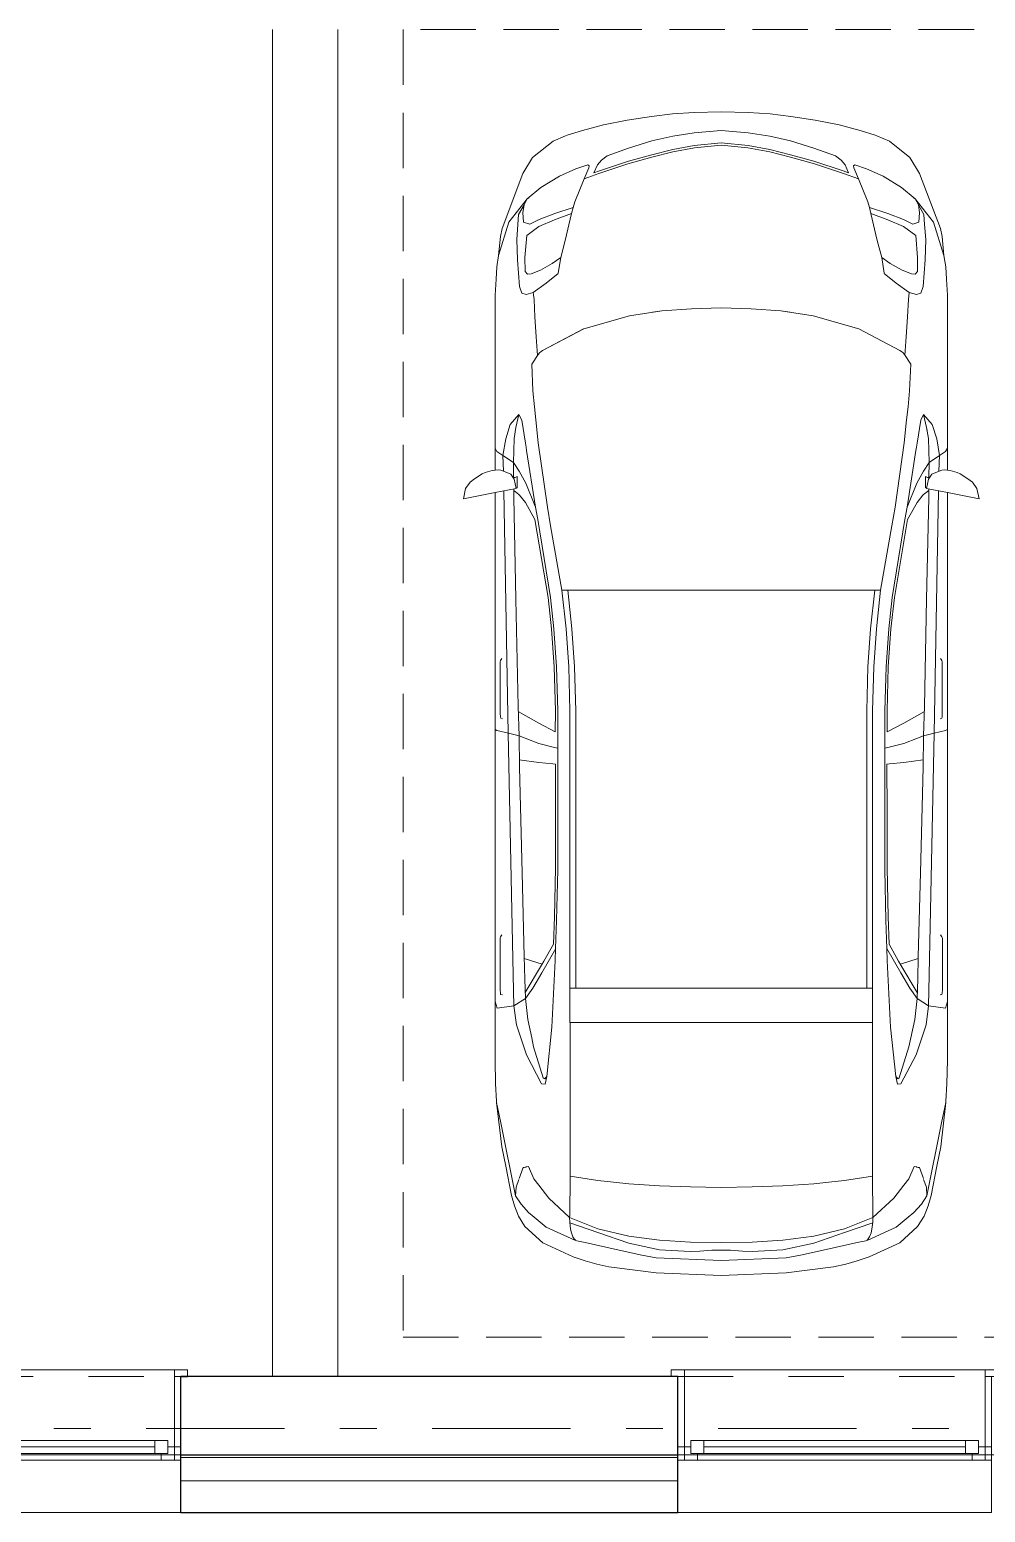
# Model space of a CAD drawing. Header units: millimetres. Extents: x 18162 to 3540582, y 72188 to 247925.
# Drawn here: x 39495 to 43149, y 78326 to 83996 of the extents above; entities that cross this region are included whole.
import ezdxf
from ezdxf.enums import TextEntityAlignment as Align

# ---------------------------------------------------------------- set-up
doc = ezdxf.new("R2010")
doc.units = ezdxf.units.MM
doc.header["$MEASUREMENT"] = 0
doc.set_wipeout_variables(frame=1)
for name, pattern in [('Dashed', [423.333333, 211.666667, -211.666667]), ('Double Dashed', [1093.611073, 529.166651, -211.666656, 141.111112, -211.666656]), ('Hidden Line', [317.5, 211.666667, -105.833333]), ('Wipeout_Contour', [1000, 0, -1000])]:
    doc.linetypes.add(name, pattern=pattern)
for name, color, linetype in [('Archicad Windows', 7, 'Continuous'), ('Interior - Equipment', 7, 'Continuous'), ('Interior - Furniture', 7, 'Continuous'), ('Structural - Bearing', 7, 'Continuous'), ('Structural - Grid', 7, 'Continuous')]:
    doc.layers.add(name, color=color, linetype=linetype)
doc.styles.add('GENERATED_STYLE_3', font='', dxfattribs={"width": 0.8})
doc.styles.get('GENERATED_STYLE_3').set_extended_font_data('ISOCPEUR MON')

# ---------------------------------------------------------------- blocks, each defined once
blk = doc.blocks.new('Hybrid Car 27[10]_3', base_point=(42139.6, 82819.7))
at = {"layer": 'Interior - Furniture', "color": 7, "linetype": 'Continuous', "lineweight": 5}
for p, q in [((41780.2, 83649), (41689.1, 83631.8)), ((41873.1, 83664.1), (41780.2, 83649)), ((41952.8, 83673.3), (41873.1, 83664.1)), ((42036.3, 83678.9), (41952.8, 83673.3)), ((42139.6, 83681.4), (42036.3, 83678.9)), ((42139.6, 83681.4), (42242.9, 83678.9)), ((42242.9, 83678.9), (42326.3, 83673.3)), ((42326.3, 83673.3), (42406.1, 83664.1)), ((42406.1, 83664.1), (42498.9, 83649)), ((42498.9, 83649), (42590.1, 83631.8)), ((41544.4, 83589.9), (41496.5, 83569.1)), ((41550.8, 83592.7), (41544.4, 83589.9)), ((41609, 83610.6), (41550.8, 83592.7)), ((41689.1, 83631.8), (41609, 83610.6)), ((41954, 83588.5), (41874.6, 83570.6)), ((42036.3, 83601.1), (41954, 83588.5)), ((42139.6, 83610), (42036.3, 83601.1)), ((42139.6, 83610), (42242.9, 83601.1)), ((42242.9, 83601.1), (42325.1, 83588.5)), ((42325.1, 83588.5), (42404.6, 83570.6)), ((42590.1, 83631.8), (42670.1, 83610.6)), ((42670.1, 83610.6), (42728.3, 83592.7)), ((42728.3, 83592.7), (42734.7, 83589.9)), ((42734.7, 83589.9), (42782.6, 83569.1)), ((41496.5, 83569.1), (41418.3, 83507.4)), ((41785.3, 83542.9), (41702.7, 83512.9)), ((41874.6, 83570.6), (41785.3, 83542.9)), ((41954.5, 83528.1), (41874.3, 83508.5)), ((41953.9, 83537.1), (41874.5, 83517.6)), ((42036.4, 83552.3), (41953.9, 83537.1)), ((42037.6, 83543.3), (41954.5, 83528.1)), ((42139.6, 83563.1), (42036.4, 83552.3)), ((42139.6, 83553.9), (42037.6, 83543.3)), ((42139.6, 83563.1), (42242.7, 83552.3)), ((42139.6, 83553.9), (42241.5, 83543.3)), ((42241.5, 83543.3), (42324.7, 83528.1)), ((42242.7, 83552.3), (42325.3, 83537.1)), ((42324.7, 83528.1), (42404.8, 83508.5)), ((42325.3, 83537.1), (42404.7, 83517.6)), ((42404.6, 83570.6), (42493.9, 83542.9)), ((42493.9, 83542.9), (42576.4, 83512.9)), ((42782.6, 83569.1), (42860.9, 83507.4)), ((41418.3, 83507.4), (41381.4, 83445.9)), ((41520.6, 83436), (41583.6, 83463.7)), ((41583.6, 83463.7), (41628.9, 83478.6)), ((41632.9, 83467.3), (41615, 83424.7)), ((41628.9, 83478.6), (41633.9, 83475.3)), ((41633.9, 83475.3), (41632.9, 83467.3)), ((41632.9, 83467.3), (41632.9, 83467.3)), ((41633.9, 83475.3), (41633.9, 83475.3)), ((41666.3, 83478.3), (41652.8, 83448.3)), ((41681.4, 83496.9), (41666.3, 83478.3)), ((41782.8, 83482.4), (41671.9, 83446.1)), ((41785.1, 83492.5), (41673.6, 83456.4)), ((41702.7, 83512.9), (41681.4, 83496.9)), ((41874.3, 83508.5), (41782.8, 83482.4)), ((41874.5, 83517.6), (41785.1, 83492.5)), ((42404.7, 83517.6), (42494.1, 83492.5)), ((42404.8, 83508.5), (42496.3, 83482.4)), ((42494.1, 83492.5), (42605.5, 83456.4)), ((42496.3, 83482.4), (42607.2, 83446.1)), ((42576.4, 83512.9), (42597.8, 83496.9)), ((42597.8, 83496.9), (42612.9, 83478.3)), ((42612.9, 83478.3), (42626.3, 83448.3)), ((42650.2, 83478.6), (42645.2, 83475.3)), ((42645.2, 83475.3), (42645.2, 83475.3)), ((42645.2, 83475.3), (42646.2, 83467.3)), ((42646.2, 83467.3), (42664.1, 83424.7)), ((42646.2, 83467.3), (42646.2, 83467.3)), ((42695.5, 83463.7), (42650.2, 83478.6)), ((42758.5, 83436), (42695.5, 83463.7)), ((42860.9, 83507.4), (42897.8, 83445.9)), ((41381.4, 83445.9), (41301.7, 83235.2)), ((41449.9, 83392.2), (41520.6, 83436)), ((41615, 83424.7), (41579.4, 83337.2)), ((41671.9, 83446.1), (41615, 83424.7)), ((41673.6, 83456.4), (41652.8, 83448.3)), ((42605.5, 83456.4), (42626.3, 83448.3)), ((42607.2, 83446.1), (42664.1, 83424.7)), ((42664.1, 83424.7), (42699.7, 83337.2)), ((42829.3, 83392.2), (42758.5, 83436)), ((42897.8, 83445.9), (42977.5, 83235.2)), ((41397.8, 83348.1), (41449.9, 83392.2)), ((41400.1, 83350), (41403.5, 83352.9)), ((41449.9, 83392.2), (41449.9, 83392.2)), ((42881.3, 83348.1), (42829.3, 83392.2)), ((42829.3, 83392.2), (42829.3, 83392.2)), ((42879.1, 83350), (42875.6, 83352.9)), ((41397.8, 83348.1), (41327.7, 83259.3)), ((41364.8, 83288.7), (41385.8, 83326)), ((41385.8, 83326), (41380.9, 83296)), ((41380.9, 83296), (41383.7, 83260)), ((41397.8, 83348.1), (41385.8, 83326)), ((41443.1, 83269.1), (41502.7, 83292.6)), ((41567, 83293), (41502.2, 83268.3)), ((41502.7, 83292.6), (41573.2, 83315.9)), ((41567, 83293), (41543.3, 83189.3)), ((41573.2, 83315.9), (41567, 83293)), ((41579.4, 83337.2), (41573.2, 83315.9)), ((41579.4, 83337.3), (41579.4, 83337.2)), ((42699.7, 83337.3), (42699.7, 83337.2)), ((42699.7, 83337.2), (42705.9, 83315.9)), ((42776.4, 83292.6), (42705.9, 83315.9)), ((42705.9, 83315.9), (42712.1, 83293)), ((42712.1, 83293), (42735.9, 83189.3)), ((42712.1, 83293), (42777, 83268.3)), ((42836, 83269.1), (42776.4, 83292.6)), ((42881.3, 83348.1), (42893.3, 83326)), ((42881.3, 83348.1), (42951.4, 83259.3)), ((42893.3, 83326), (42898.2, 83296)), ((42914.3, 83288.7), (42893.3, 83326)), ((42898.2, 83296), (42895.4, 83260)), ((41327.7, 83259.3), (41288.1, 83132.4)), ((41357.7, 83192.8), (41362, 83251)), ((41362, 83251), (41364.8, 83288.7)), ((41383.7, 83260), (41407.5, 83252.4)), ((41442.6, 83243), (41395.9, 83208.3)), ((41407.5, 83252.4), (41443.1, 83269.1)), ((41502.2, 83268.3), (41442.6, 83243)), ((42777, 83268.3), (42836.5, 83243)), ((42871.7, 83252.4), (42836, 83269.1)), ((42836.5, 83243), (42883.2, 83208.3)), ((42895.4, 83260), (42871.7, 83252.4)), ((42917.1, 83251), (42914.3, 83288.7)), ((42921.4, 83192.8), (42917.1, 83251)), ((42951.4, 83259.3), (42991.1, 83132.4)), ((41295.4, 83204.2), (41288.1, 83132.4)), ((41301.7, 83235.2), (41295.4, 83204.2)), ((41359.9, 83116), (41357.7, 83192.8)), ((41357.7, 83192.8), (41357.7, 83192.8)), ((41395.9, 83208.3), (41388.6, 83123.8)), ((41543.3, 83189.3), (41526.1, 83124.5)), ((41543.3, 83189.3), (41543.3, 83189.3)), ((41543.3, 83189.3), (41543.3, 83189.3)), ((42735.9, 83189.3), (42735.9, 83189.3)), ((42735.9, 83189.3), (42735.9, 83189.3)), ((42735.9, 83189.3), (42753, 83124.5)), ((42883.2, 83208.3), (42890.5, 83123.8)), ((42919.3, 83116), (42921.4, 83192.8)), ((42921.4, 83192.8), (42921.4, 83192.8)), ((42977.5, 83235.2), (42983.8, 83204.2)), ((42983.8, 83204.2), (42991.1, 83132.4)), ((41288.1, 83132.4), (41281.1, 83088.8)), ((41388.6, 83123.8), (41389.4, 83071.4)), ((41493.6, 83101), (41526.2, 83124.5)), ((41526.1, 83124.5), (41516.4, 83064)), ((42785.6, 83101), (42753, 83124.5)), ((42753, 83124.5), (42762.7, 83064)), ((42890.5, 83123.8), (42889.7, 83071.4)), ((42991.1, 83132.4), (42998, 83088.8)), ((41281.1, 83088.8), (41278.6, 83041.1)), ((41367.8, 83013.1), (41359.9, 83116)), ((41389.4, 83071.4), (41398.8, 83060.4)), ((41412.5, 83062.1), (41448.2, 83076.5)), ((41448.2, 83076.5), (41493.6, 83101)), ((42831, 83076.5), (42785.6, 83101)), ((42866.6, 83062.1), (42831, 83076.5)), ((42889.7, 83071.4), (42880.4, 83060.4)), ((42911.3, 83013.1), (42919.3, 83116)), ((42998, 83088.8), (43000.5, 83041.1)), ((41278.6, 83041.1), (41274.6, 82980.2)), ((41376.4, 82987.7), (41367.8, 83013.1)), ((41398.8, 83060.4), (41412.5, 83062.1)), ((41470.7, 83025.8), (41420.8, 82990.9)), ((41516.2, 83063.7), (41470.7, 83025.8)), ((41516.3, 83063.8), (41516.2, 83063.7)), ((42762.9, 83063.8), (42762.9, 83063.7)), ((42762.9, 83063.7), (42808.5, 83025.8)), ((42808.5, 83025.8), (42858.3, 82990.9)), ((42880.4, 83060.4), (42866.6, 83062.1)), ((42902.8, 82987.7), (42911.3, 83013.1)), ((43000.5, 83041.1), (43004.6, 82980.2)), ((41274.6, 82980.2), (41274.6, 82500.1)), ((41393.2, 82982.3), (41376.4, 82987.7)), ((41420.8, 82990.9), (41393.2, 82982.3)), ((41423.6, 82964), (41420.8, 82990.9)), ((41427.3, 82897.3), (41423.6, 82964)), ((42851.8, 82897.3), (42855.6, 82964)), ((42855.6, 82964), (42858.3, 82990.9)), ((42858.3, 82990.9), (42886, 82982.3)), ((42886, 82982.3), (42902.8, 82987.7)), ((43004.6, 82980.2), (43004.5, 82500.1)), ((41432.4, 82820.5), (41427.3, 82897.3)), ((41427.3, 82897.3), (41427.3, 82897.3)), ((41613.6, 82851.7), (41788.7, 82901.4)), ((41788.7, 82901.4), (41911.9, 82920.6)), ((41876.4, 82915), (41912, 82920.5)), ((41911.9, 82920.6), (42025.4, 82928.2)), ((41912, 82920.5), (42025.4, 82928.2)), ((42025.4, 82928.2), (42139.6, 82932.3)), ((42025.4, 82928.2), (42139.6, 82932.3)), ((42253.7, 82928.2), (42139.6, 82932.3)), ((42253.7, 82928.2), (42139.6, 82932.3)), ((42367.2, 82920.6), (42253.7, 82928.2)), ((42367.2, 82920.5), (42253.7, 82928.2)), ((42490.4, 82901.4), (42367.2, 82920.6)), ((42402.7, 82915), (42367.2, 82920.5)), ((42665.5, 82851.7), (42490.4, 82901.4)), ((42846.8, 82820.5), (42851.8, 82897.3)), ((42851.8, 82897.3), (42851.8, 82897.3)), ((41456.6, 82769.3), (41613.6, 82851.7)), ((41456.6, 82769.3), (41612.9, 82851.2)), ((42822.6, 82769.3), (42665.5, 82851.7)), ((42822.6, 82769.3), (42666.2, 82851.2)), ((41437, 82750.2), (41432.4, 82820.5)), ((42842.1, 82750.2), (42846.8, 82820.5)), ((41415, 82716.6), (41439.2, 82753.6)), ((41439.2, 82753.6), (41444.3, 82759.4)), ((41444.3, 82759.4), (41450.8, 82764.9)), ((41450.8, 82764.9), (41456.6, 82769.3)), ((41456.4, 82769.2), (41456.6, 82769.3)), ((42828.4, 82764.9), (42822.6, 82769.3)), ((42822.8, 82769.2), (42822.6, 82769.3)), ((42834.8, 82759.4), (42828.4, 82764.9)), ((42839.9, 82753.6), (42834.8, 82759.4)), ((42864.2, 82716.6), (42839.9, 82753.6)), ((41419.7, 82615.1), (41415, 82716.6)), ((42859.5, 82615.1), (42864.2, 82716.6)), ((41425.4, 82553.6), (41419.7, 82615.1)), ((42853.8, 82553.6), (42859.5, 82615.1)), ((41274.6, 82500.1), (41274.6, 82395.1)), ((41365.9, 82523.7), (41332.8, 82486.3)), ((41365.9, 82523.7), (41354.3, 82473.8)), ((41365.9, 82523.7), (41376.5, 82502.4)), ((41369.3, 82516.8), (41369.3, 82516.9)), ((41376.5, 82502.4), (41391, 82414.2)), ((41430.6, 82503.8), (41425.4, 82553.6)), ((41439.8, 82415), (41430.6, 82503.8)), ((42839.4, 82415), (42848.5, 82503.8)), ((42848.5, 82503.8), (42853.8, 82553.6)), ((42902.7, 82502.4), (42888.1, 82414.2)), ((42913.3, 82523.7), (42902.7, 82502.4)), ((42909.9, 82516.8), (42909.9, 82516.9)), ((42913.3, 82523.7), (42924.8, 82473.8)), ((42913.3, 82523.7), (42946.3, 82486.3)), ((43004.5, 82500.1), (43004.5, 82395.1)), ((41332.8, 82486.3), (41315.8, 82431.2)), ((41354.3, 82473.8), (41347.8, 82432)), ((41352.9, 82464.4), (41354.3, 82473.8)), ((42924.8, 82473.8), (42931.4, 82432)), ((42926.3, 82464.4), (42924.8, 82473.8)), ((42946.3, 82486.3), (42963.3, 82431.2)), ((41274.6, 82395.1), (41281.6, 82383.1)), ((41274.6, 82395.1), (41274.6, 82311)), ((41315.8, 82431.2), (41304.8, 82366.9)), ((41344.7, 82340.8), (41347.8, 82432)), ((41393.5, 82399.2), (41391, 82414.2)), ((41395.5, 82386.2), (41393.5, 82399.2)), ((41393.5, 82399.2), (41393.5, 82399.2)), ((41395.5, 82386.2), (41429, 82169.5)), ((41474.7, 82169.2), (41439.8, 82415)), ((42804.4, 82169.2), (42839.4, 82415)), ((42883.7, 82386.2), (42850.2, 82169.5)), ((42883.7, 82386.2), (42885.7, 82399.2)), ((42885.7, 82399.2), (42888.1, 82414.2)), ((42885.7, 82399.2), (42885.7, 82399.2)), ((42934.4, 82340.8), (42931.4, 82432)), ((42963.3, 82431.2), (42974.3, 82366.9)), ((43004.5, 82395.1), (42997.5, 82383.1)), ((43004.5, 82395.1), (43004.6, 82311)), ((41281.6, 82383.1), (41304.8, 82366.9)), ((41304.8, 82366.9), (41307.2, 82307.7)), ((41304.8, 82366.9), (41344.7, 82340.8)), ((41344.7, 82340.8), (41366.5, 82307.9)), ((41345.6, 82283.2), (41344.7, 82340.8)), ((42934.4, 82340.8), (42912.7, 82307.9)), ((42933.5, 82283.2), (42934.4, 82340.8)), ((42974.3, 82366.9), (42934.4, 82340.8)), ((42974.3, 82366.9), (42972, 82307.7)), ((42997.5, 82383.1), (42974.3, 82366.9)), ((41196.2, 82278.5), (41179.2, 82265.1)), ((41225.7, 82296.8), (41196.2, 82278.5)), ((41237.2, 82302.1), (41225.7, 82296.8)), ((41264.2, 82310.2), (41237.2, 82302.1)), ((41274.6, 82311), (41264.2, 82310.2)), ((41274.6, 82311), (41287, 82311.9)), ((41296.5, 82310.6), (41287, 82311.9)), ((41319.6, 82302.5), (41296.5, 82310.6)), ((41307.2, 82307.7), (41307.2, 82306.9)), ((41334.7, 82295.4), (41319.6, 82302.5)), ((41347.6, 82277.3), (41334.7, 82295.4)), ((41351.3, 82282.5), (41343.2, 82283.5)), ((41347.6, 82277.3), (41354.9, 82241.2)), ((41359.2, 82286.6), (41351.3, 82282.5)), ((41359.2, 82243.2), (41359.2, 82286.6)), ((41366.5, 82307.9), (41392, 82261.3)), ((42912.7, 82307.9), (42887.1, 82261.3)), ((42919.9, 82286.6), (42927.9, 82282.5)), ((42920, 82243.2), (42919.9, 82286.6)), ((42931.5, 82277.3), (42924.3, 82241.2)), ((42927.9, 82282.5), (42936, 82283.5)), ((42931.5, 82277.3), (42944.4, 82295.4)), ((42944.4, 82295.4), (42959.6, 82302.5)), ((42959.6, 82302.5), (42982.7, 82310.6)), ((42972, 82307.7), (42972, 82306.9)), ((42982.7, 82310.6), (42992.1, 82311.9)), ((43004.6, 82311), (42992.1, 82311.9)), ((43004.6, 82311), (43015, 82310.2)), ((43015, 82310.2), (43042, 82302.1)), ((43042, 82302.1), (43053.4, 82296.8)), ((43053.4, 82296.8), (43082.9, 82278.5)), ((43082.9, 82278.5), (43099.9, 82265.1)), ((41161.9, 82241.1), (41153.9, 82202.1)), ((41153.9, 82202.1), (41274.6, 82225.6)), ((41179.2, 82265.1), (41161.9, 82241.1)), ((41274.6, 82225.6), (41354.9, 82241.2)), ((41274.6, 82225.6), (41274.7, 81319.6)), ((41308.5, 82232.2), (41325.4, 81305.8)), ((41346.3, 82206), (41346, 82239.5)), ((41366.2, 82218.6), (41346.1, 82233)), ((41359.2, 82243.2), (41354.1, 82244.8)), ((41368.7, 82215.4), (41366.2, 82218.6)), ((41391, 82187.3), (41368.7, 82215.4)), ((41392, 82261.3), (41428.9, 82169.8)), ((42887.1, 82261.3), (42850.2, 82169.8)), ((42888.1, 82187.3), (42910.4, 82215.4)), ((42910.4, 82215.4), (42912.9, 82218.6)), ((42912.9, 82218.6), (42933.1, 82233)), ((42920, 82243.2), (42925, 82244.8)), ((43004.6, 82225.6), (42924.3, 82241.2)), ((42932.8, 82206), (42933.1, 82239.5)), ((42970.6, 82232.2), (42953.8, 81305.8)), ((43004.6, 82225.6), (43004.4, 81319.6)), ((43125.2, 82202.1), (43004.6, 82225.6)), ((43099.9, 82265.1), (43117.2, 82241.1)), ((43117.2, 82241.1), (43125.2, 82202.1)), ((41354.2, 81818), (41346.3, 82206)), ((41427, 82122.7), (41391, 82187.3)), ((41437.6, 82123), (41428.9, 82169.8)), ((41474.7, 82169.2), (41487.1, 82098.1)), ((42804.4, 82169.2), (42792.1, 82098.1)), ((42841.6, 82123), (42850.2, 82169.8)), ((42852.2, 82122.7), (42888.1, 82187.3)), ((42924.9, 81818), (42932.8, 82206)), ((41477.8, 81823.6), (41427, 82122.7)), ((41486.7, 81823.6), (41437.6, 82123)), ((42792.5, 81823.6), (42841.6, 82123)), ((42801.4, 81823.6), (42852.2, 82122.7)), ((41487.1, 82097.6), (41487.1, 82098.1)), ((41487.1, 82097.6), (41530.5, 81852.5)), ((42792, 82097.6), (42748.7, 81852.5)), ((42792, 82097.6), (42792.1, 82098.1)), ((41490.5, 81704), (41477.8, 81823.6)), ((41499.4, 81704.1), (41486.7, 81823.6)), ((41530.5, 81852.5), (41615.2, 81852.3)), ((41530.5, 81852.5), (41530.5, 81852.5)), ((41530.5, 81852.5), (41530.5, 81852.5)), ((41546.1, 81704), (41530.5, 81852.5)), ((41568.6, 81704), (41553, 81852.5)), ((41615.2, 81852.3), (41787.4, 81852.3)), ((41615.2, 81852.3), (41615.2, 81852.3)), ((41787.4, 81852.3), (41906.7, 81852.3)), ((41906.7, 81852.3), (42023.8, 81852.3)), ((42023.8, 81852.3), (42139.6, 81852.3)), ((42255.4, 81852.3), (42139.6, 81852.3)), ((42372.5, 81852.3), (42255.4, 81852.3)), ((42491.7, 81852.3), (42372.5, 81852.3)), ((42663.9, 81852.3), (42491.7, 81852.3)), ((42748.7, 81852.5), (42663.9, 81852.3)), ((42663.9, 81852.3), (42663.9, 81852.3)), ((42710.5, 81704), (42726.2, 81852.5)), ((42733, 81704), (42748.7, 81852.5)), ((42748.7, 81852.5), (42748.7, 81852.5)), ((42748.7, 81852.5), (42748.7, 81852.5)), ((42779.7, 81704.1), (42792.5, 81823.6)), ((42788.6, 81704), (42801.4, 81823.6)), ((41362.4, 81407), (41354.2, 81818)), ((42916.8, 81407), (42924.9, 81818)), ((41500.8, 81559.5), (41490.5, 81704)), ((41490.5, 81704), (41490.5, 81704)), ((41509.7, 81559.5), (41499.4, 81704)), ((41556.4, 81559.5), (41546.1, 81704)), ((41578.9, 81559.5), (41568.6, 81704)), ((42700.3, 81559.5), (42710.5, 81704)), ((42722.7, 81559.5), (42733, 81704)), ((42769.5, 81559.5), (42779.7, 81704)), ((42778.4, 81559.5), (42788.6, 81704)), ((42788.6, 81704), (42788.6, 81704)), ((41294.3, 81578.2), (41295.7, 81582.8)), ((41294.3, 81578.2), (41294.3, 81380.4)), ((41301.1, 81590.6), (41295.7, 81582.8)), ((41505.4, 81390.8), (41500.8, 81559.5)), ((41500.9, 81559.4), (41500.9, 81559.5)), ((41514.3, 81390.8), (41509.7, 81559.5)), ((41509.8, 81559.4), (41509.8, 81559.5)), ((41561, 81390.8), (41556.4, 81559.5)), ((41583.5, 81390.8), (41578.9, 81559.5)), ((42695.7, 81390.8), (42700.3, 81559.5)), ((42718.1, 81390.8), (42722.7, 81559.5)), ((42764.8, 81390.8), (42769.5, 81559.5)), ((42769.4, 81559.4), (42769.4, 81559.5)), ((42773.7, 81390.8), (42778.4, 81559.5)), ((42778.3, 81559.4), (42778.3, 81559.5)), ((42978, 81590.6), (42983.5, 81582.8)), ((42984.8, 81578.2), (42983.5, 81582.8)), ((42984.8, 81578.2), (42984.9, 81380.4)), ((41294.3, 81380.4), (41295.1, 81367.2)), ((41295.1, 81367.2), (41296.2, 81362.1)), ((41366.4, 81295.4), (41362.4, 81407)), ((41363, 81388.5), (41441.6, 81343.1)), ((41505.1, 81311), (41505.4, 81390.8)), ((41514.6, 81247.4), (41514.3, 81390.8)), ((41561, 80588.7), (41561, 81390.8)), ((41583.5, 81390.8), (41583.5, 80329.9)), ((42695.7, 81390.8), (42695.6, 80329.9)), ((42718.1, 80588.7), (42718.1, 81390.8)), ((42764.5, 81247.4), (42764.8, 81390.8)), ((42774, 81311), (42773.7, 81390.8)), ((42916.1, 81388.5), (42837.5, 81343.1)), ((42912.8, 81295.4), (42916.8, 81407)), ((42984, 81367.2), (42982.9, 81362.1)), ((42984.9, 81380.4), (42984, 81367.2)), ((41274.7, 81319.6), (41274.6, 80279.6)), ((41281.8, 81315.1), (41274.7, 81319.6)), ((41325.6, 81305.7), (41281.8, 81315.1)), ((41296.2, 81362.1), (41303.1, 81360.2)), ((41441.6, 81343.1), (41505.1, 81311)), ((42837.5, 81343.1), (42774, 81311)), ((42953.6, 81305.7), (42997.3, 81315.1)), ((42982.9, 81362.1), (42976.1, 81360.2)), ((42997.3, 81315.1), (43004.4, 81319.6)), ((43004.4, 81319.6), (43004.6, 80279.6)), ((41325.4, 81305.8), (41345.3, 80320.6)), ((41366.4, 81295.4), (41325.6, 81305.7)), ((41367.5, 81175.8), (41366.4, 81295.4)), ((41366.4, 81295.4), (41389.3, 81285.9)), ((41389.3, 81285.9), (41441.6, 81266)), ((41441.6, 81266), (41497, 81252.1)), ((41497, 81252.1), (41514.6, 81247.4)), ((42782.1, 81252.1), (42764.5, 81247.4)), ((42837.5, 81266), (42782.1, 81252.1)), ((42889.8, 81285.9), (42837.5, 81266)), ((42912.8, 81295.4), (42889.8, 81285.9)), ((42911.7, 81175.8), (42912.8, 81295.4)), ((42912.8, 81295.4), (42953.6, 81305.7)), ((42953.8, 81305.8), (42933.8, 80320.6)), ((41441.6, 81193.3), (41367.2, 81203.3)), ((41514.5, 81247.5), (41514.5, 81189.6)), ((41514.6, 81247.4), (41514.6, 81247.4)), ((41514.6, 81247.4), (41514.6, 81247.4)), ((42764.5, 81247.4), (42764.5, 81247.4)), ((42764.5, 81247.4), (42764.5, 81247.4)), ((42764.7, 81247.5), (42764.7, 81189.6)), ((42837.5, 81193.3), (42911.9, 81203.3)), ((41377.7, 80771.1), (41367.5, 81175.8)), ((41496, 81188.6), (41441.6, 81193.3)), ((41506.3, 81187.1), (41496, 81188.6)), ((41505.3, 80999.6), (41506.3, 81187.1)), ((41514.5, 81189.6), (41514.5, 80999.6)), ((42764.7, 81189.6), (42764.7, 80999.6)), ((42772.9, 81187.1), (42783.1, 81188.6)), ((42773.9, 80999.6), (42772.9, 81187.1)), ((42783.1, 81188.6), (42837.5, 81193.3)), ((42901.4, 80771.1), (42911.7, 81175.8)), ((41505.3, 80790.9), (41505.3, 80999.6)), ((41514.5, 80999.6), (41514.5, 80783.3)), ((42764.7, 80999.6), (42764.7, 80783.3)), ((42773.8, 80790.9), (42773.9, 80999.6)), ((41386.2, 80451.2), (41377.7, 80771.1)), ((41501.4, 80602.6), (41505.3, 80790.9)), ((41514.5, 80783.3), (41510.2, 80588.7)), ((42764.7, 80783.3), (42768.9, 80588.7)), ((42777.8, 80602.6), (42773.8, 80790.9)), ((42892.9, 80451.2), (42901.4, 80771.1)), ((41498.1, 80499), (41501.4, 80602.6)), ((41510.2, 80588.7), (41506.4, 80481.5)), ((41561.2, 80329.9), (41561, 80588.7)), ((42718, 80329.9), (42718.1, 80588.7)), ((42768.9, 80588.7), (42772.8, 80481.5)), ((42781.1, 80499), (42777.8, 80602.6)), ((41294.2, 80522), (41294.1, 80324.2)), ((41294.2, 80522), (41295.5, 80526.6)), ((41301, 80534.4), (41295.5, 80526.6)), ((42978.2, 80534.4), (42983.6, 80526.6)), ((42985, 80522), (42983.6, 80526.6)), ((42985, 80522), (42985, 80324.2)), ((41506.6, 80481.8), (41453.2, 80389.4)), ((41498.1, 80499), (41461.5, 80433.8)), ((41506.4, 80481.5), (41504.7, 80436)), ((41506.6, 80481.9), (41506.6, 80481.8)), ((42772.5, 80481.9), (42772.6, 80481.8)), ((42772.6, 80481.8), (42826, 80389.4)), ((42772.8, 80481.5), (42774.4, 80436)), ((42781.1, 80499), (42817.7, 80433.8)), ((41388.5, 80365.2), (41386.2, 80451.2)), ((41386.4, 80443.7), (41454.8, 80421.9)), ((41452.6, 80418.2), (41389.9, 80313.3)), ((41461.5, 80433.8), (41452.6, 80418.2)), ((41504.7, 80436), (41491.9, 80180.6)), ((41504.7, 80436), (41504.7, 80436)), ((42774.4, 80436), (42774.4, 80436)), ((42774.4, 80436), (42787.3, 80180.6)), ((42817.7, 80433.8), (42826.5, 80418.2)), ((42892.7, 80443.7), (42824.4, 80421.9)), ((42826.5, 80418.2), (42889.2, 80313.3)), ((42890.6, 80365.2), (42892.9, 80451.2)), ((41390.5, 80290.8), (41388.5, 80365.2)), ((41453.2, 80389.4), (41418.7, 80330.2)), ((42826, 80389.4), (42860.5, 80330.2)), ((42888.6, 80290.8), (42890.6, 80365.2)), ((41294.1, 80324.2), (41295, 80311.1)), ((41295, 80311.1), (41296.1, 80305.9)), ((41296.1, 80305.9), (41302.9, 80304.1)), ((41345.3, 80320.6), (41347, 80262.1)), ((41347, 80262.1), (41390.5, 80290.8)), ((41418.7, 80330.2), (41390.5, 80290.8)), ((41399.6, 80211), (41390.5, 80290.8)), ((41561.1, 80329.9), (41561, 80329.9)), ((41645.9, 80329.9), (41561.2, 80329.9)), ((41561.2, 80329.9), (41561.2, 80199.5)), ((41583.5, 80329.9), (41571.8, 80329.9)), ((41906.7, 80329.9), (41645.9, 80329.9)), ((42139.6, 80329.9), (41906.7, 80329.9)), ((42139.6, 80329.9), (42372.5, 80329.9)), ((42372.5, 80329.9), (42633.2, 80329.9)), ((42633.2, 80329.9), (42718, 80329.9)), ((42695.6, 80329.9), (42707.3, 80329.9)), ((42718, 80329.9), (42717.9, 80199.5)), ((42718, 80329.9), (42718.2, 80329.9)), ((42860.5, 80330.2), (42888.6, 80290.8)), ((42879.5, 80211), (42888.6, 80290.8)), ((42932.1, 80262.1), (42888.6, 80290.8)), ((42933.8, 80320.6), (42932.1, 80262.1)), ((42983, 80305.9), (42976.2, 80304.1)), ((42984.2, 80311.1), (42983, 80305.9)), ((42985, 80324.2), (42984.2, 80311.1)), ((41282.6, 80254.3), (41274.6, 80279.6)), ((41274.6, 80279.6), (41274.6, 80055.2)), ((41282.6, 80254.3), (41347, 80262.1)), ((41347, 80262.1), (41356.7, 80190.2)), ((42932.1, 80262.1), (42922.5, 80190.2)), ((42996.6, 80254.3), (42932.1, 80262.1)), ((42996.6, 80254.3), (43004.6, 80279.6)), ((43004.6, 80279.6), (43004.6, 80055.2)), ((41356.7, 80190.2), (41394.3, 80074.7)), ((41399.6, 80211), (41414.7, 80140.3)), ((41399.6, 80211), (41399.6, 80211)), ((41491.9, 80180.6), (41472.7, 79993)), ((41561.2, 80199.5), (41645.9, 80199.5)), ((41561.3, 80199.5), (41561.3, 79611.5)), ((41645.9, 80199.5), (41906.7, 80199.5)), ((41906.7, 80199.5), (42139.6, 80199.5)), ((42372.5, 80199.5), (42139.6, 80199.5)), ((42633.2, 80199.5), (42372.5, 80199.5)), ((42717.9, 80199.5), (42633.2, 80199.5)), ((42717.9, 80199.5), (42717.9, 79611.5)), ((42787.3, 80180.6), (42806.5, 79993)), ((42879.5, 80211), (42864.4, 80140.3)), ((42879.5, 80211), (42879.5, 80211)), ((42922.5, 80190.2), (42884.8, 80074.7)), ((41414.7, 80140.3), (41414.7, 80140.3)), ((41414.7, 80140.3), (41422.2, 80105.4)), ((42864.4, 80140.3), (42856.9, 80105.4)), ((42864.4, 80140.3), (42864.4, 80140.3)), ((41394.3, 80074.7), (41452.6, 79964.4)), ((41422.2, 80105.4), (41459.1, 79987.1)), ((42856.9, 80105.4), (42820.1, 79987.1)), ((42884.8, 80074.7), (42826.5, 79964.4)), ((41274.6, 80055.2), (41276.5, 79964.4)), ((43004.6, 80055.2), (43002.6, 79964.4)), ((41276.5, 79964.4), (41280.3, 79898.7)), ((41452.6, 79964.4), (41465.9, 79962.6)), ((41459.1, 79987.1), (41464.5, 79983.9)), ((41464.5, 79983.9), (41469.6, 79989.6)), ((41465.9, 79962.6), (41472.7, 79993)), ((41472.7, 79993), (41469.6, 79989.6)), ((42806.5, 79993), (42809.5, 79989.6)), ((42813.2, 79962.6), (42806.5, 79993)), ((42814.6, 79983.9), (42809.5, 79989.6)), ((42826.5, 79964.4), (42813.2, 79962.6)), ((42820.1, 79987.1), (42814.6, 79983.9)), ((43002.6, 79964.4), (42998.9, 79898.7)), ((41280.3, 79898.7), (41280.6, 79893.2)), ((41297.3, 79814.8), (41280.6, 79893.2)), ((41280.6, 79893.2), (41300, 79723.3)), ((42998.5, 79893.2), (42979.1, 79723.3)), ((42981.9, 79814.8), (42998.5, 79893.2)), ((42998.9, 79898.7), (42998.5, 79893.2)), ((41353.1, 79535.7), (41297.3, 79814.8)), ((42926.1, 79535.7), (42981.9, 79814.8)), ((41300, 79723.3), (41315.6, 79650.1)), ((42979.1, 79723.3), (42963.5, 79650.1)), ((41315.6, 79650.1), (41337.1, 79537.8)), ((41366.9, 79602.1), (41381.7, 79644)), ((41379.8, 79638.8), (41381.7, 79643.9)), ((41381.7, 79644), (41392.2, 79646.2)), ((41381.7, 79643.9), (41386.2, 79644.9)), ((41392.2, 79646.2), (41393.6, 79646.4)), ((41393.6, 79646.4), (41402, 79648.2)), ((41402, 79648.2), (41402.2, 79647.9)), ((41402, 79648.2), (41422.9, 79601.7)), ((41402, 79648.2), (41402, 79648.2)), ((41402, 79648.2), (41402, 79648.2)), ((41560, 79459.2), (41561.3, 79611.5)), ((41668.2, 79594.4), (41561.3, 79611.5)), ((42611, 79594.4), (42717.9, 79611.5)), ((42719.2, 79459.2), (42717.9, 79611.5)), ((42877.1, 79648.2), (42856.2, 79601.7)), ((42877.2, 79648.2), (42877, 79647.9)), ((42877.1, 79648.2), (42877.1, 79648.2)), ((42877.1, 79648.2), (42877.1, 79648.2)), ((42885.6, 79646.4), (42877.2, 79648.2)), ((42886.9, 79646.2), (42885.6, 79646.4)), ((42897.5, 79644), (42886.9, 79646.2)), ((42897.5, 79643.9), (42893, 79644.9)), ((42912.3, 79602.1), (42897.5, 79644)), ((42899.3, 79638.8), (42897.5, 79643.9)), ((42963.5, 79650.1), (42942.1, 79537.8)), ((41355.3, 79569.3), (41353.1, 79535.7)), ((41355.3, 79569.3), (41365.8, 79599)), ((41442, 79576.6), (41422.9, 79601.7)), ((41479.9, 79526.9), (41442, 79576.6)), ((41727.8, 79587.8), (41668.2, 79594.4)), ((41785.9, 79581.5), (41727.8, 79587.8)), ((41903.7, 79574), (41785.9, 79581.5)), ((41785.9, 79581.4), (41785.9, 79581.4)), ((42021.4, 79570.3), (41903.7, 79574)), ((41903.7, 79574), (41903.7, 79574)), ((42139.6, 79568.4), (42021.4, 79570.3)), ((42021.4, 79570.3), (42021.4, 79570.3)), ((42139.6, 79568.4), (42257.8, 79570.3)), ((42257.8, 79570.3), (42375.4, 79574)), ((42257.8, 79570.3), (42257.8, 79570.3)), ((42375.4, 79574), (42493.2, 79581.5)), ((42375.4, 79574), (42375.4, 79574)), ((42493.2, 79581.5), (42551.3, 79587.8)), ((42493.2, 79581.4), (42493.2, 79581.4)), ((42551.3, 79587.8), (42610.9, 79594.4)), ((42799.3, 79526.9), (42837.1, 79576.6)), ((42837.1, 79576.6), (42856.2, 79601.7)), ((42923.8, 79569.3), (42913.4, 79599)), ((42923.8, 79569.3), (42926.1, 79535.7)), ((41337.1, 79537.8), (41349.1, 79497.7)), ((41349.1, 79497.7), (41363.8, 79458.8)), ((41374.4, 79503.9), (41353.1, 79535.7)), ((41402.8, 79472.6), (41374.4, 79503.9)), ((41559.6, 79453.5), (41479.9, 79526.9)), ((42719.6, 79453.5), (42799.3, 79526.9)), ((42876.3, 79472.6), (42904.7, 79503.9)), ((42904.7, 79503.9), (42926.1, 79535.7)), ((42930.1, 79497.7), (42915.4, 79458.8)), ((42942.1, 79537.8), (42930.1, 79497.7)), ((41363.8, 79458.8), (41389.1, 79418.3)), ((41424.3, 79454.7), (41402.8, 79472.6)), ((41470.4, 79416.2), (41424.3, 79454.7)), ((41559.6, 79453.5), (41560, 79459.2)), ((41559.6, 79453.5), (41560.3, 79435.2)), ((41559.6, 79453.5), (41668.2, 79410.2)), ((41560, 79459.2), (41560, 79459.2)), ((42719.6, 79453.5), (42610.9, 79410.2)), ((42719.6, 79453.5), (42718.9, 79435.2)), ((42719.6, 79453.5), (42719.2, 79459.2)), ((42719.2, 79459.2), (42719.2, 79459.2)), ((42808.7, 79416.2), (42854.8, 79454.7)), ((42854.8, 79454.7), (42876.3, 79472.6)), ((42915.4, 79458.8), (42890.1, 79418.3)), ((41389.1, 79418.3), (41457, 79356.6)), ((41579.6, 79366.9), (41470.4, 79416.2)), ((41560.3, 79435.2), (41563.5, 79408.3)), ((41668.2, 79395.9), (41560.5, 79433.1)), ((41563.5, 79408.3), (41566.6, 79394.5)), ((41566.6, 79394.5), (41572.2, 79379.5)), ((41668.2, 79410.2), (41785.9, 79381.5)), ((41785.8, 79355.2), (41668.2, 79395.9)), ((41785.9, 79381.5), (41903.7, 79366.1)), ((42493.2, 79381.5), (42375.5, 79366.1)), ((42610.9, 79410.2), (42493.2, 79381.5)), ((42493.3, 79355.2), (42610.9, 79395.9)), ((42610.9, 79395.9), (42718.6, 79433.1)), ((42699.6, 79366.9), (42808.7, 79416.2)), ((42712.5, 79394.5), (42707, 79379.5)), ((42715.7, 79408.3), (42712.5, 79394.5)), ((42718.9, 79435.2), (42715.7, 79408.3)), ((42890.1, 79418.3), (42822.2, 79356.6)), ((41457, 79356.6), (41573.6, 79303.3)), ((41579.6, 79366.9), (41565.5, 79373.2)), ((41572.2, 79379.5), (41577.2, 79372)), ((41577.2, 79372), (41582.3, 79366.1)), ((41586.9, 79364.6), (41579.6, 79366.9)), ((41586.9, 79364.6), (41619.6, 79357.1)), ((41586.9, 79364.6), (41586.9, 79364.6)), ((41619.6, 79357.1), (41698.6, 79339.6)), ((41698.6, 79339.6), (41830.1, 79310.1)), ((41903.6, 79329.7), (41785.8, 79355.2)), ((41903.6, 79329.7), (42021.3, 79322.6)), ((41903.7, 79366.1), (42021.4, 79358.9)), ((42021.3, 79322.6), (42058, 79324.2)), ((42021.4, 79358.9), (42139.6, 79357)), ((42058, 79324.2), (42104.1, 79327.9)), ((42139.6, 79328.2), (42104.1, 79327.9)), ((42104.1, 79327.9), (42104.1, 79327.8)), ((42257.8, 79358.9), (42139.6, 79357)), ((42139.6, 79328.2), (42175.1, 79327.9)), ((42221.2, 79324.2), (42175.1, 79327.9)), ((42175.1, 79327.9), (42175.1, 79327.8)), ((42257.8, 79322.6), (42221.2, 79324.2)), ((42375.5, 79366.1), (42257.8, 79358.9)), ((42375.5, 79329.7), (42257.8, 79322.6)), ((42375.5, 79329.7), (42493.3, 79355.2)), ((42580.5, 79339.6), (42449, 79310.1)), ((42659.6, 79357.1), (42580.5, 79339.6)), ((42692.2, 79364.6), (42659.6, 79357.1)), ((42692.2, 79364.6), (42699.6, 79366.9)), ((42692.2, 79364.6), (42692.2, 79364.6)), ((42701.9, 79372), (42696.9, 79366.1)), ((42699.5, 79366.9), (42713.6, 79373.2)), ((42707, 79379.5), (42701.9, 79372)), ((42822.2, 79356.6), (42705.5, 79303.3)), ((41573.6, 79303.3), (41619.7, 79287)), ((41619.7, 79287), (41663.9, 79274.2)), ((41663.9, 79274.2), (41710.1, 79264.4)), ((41891.2, 79299.1), (41830.1, 79310.1)), ((42139.6, 79288.8), (41891.2, 79299.1)), ((42139.6, 79288.8), (42387.9, 79299.1)), ((42387.9, 79299.1), (42449, 79310.1)), ((42615.3, 79274.2), (42569, 79264.4)), ((42659.5, 79287), (42615.3, 79274.2)), ((42705.5, 79303.3), (42659.5, 79287)), ((41710.1, 79264.4), (41891.3, 79241.6)), ((41891.3, 79241.6), (42139.6, 79231.9)), ((42387.9, 79241.6), (42139.6, 79231.9)), ((42569, 79264.4), (42387.9, 79241.6))]:
    blk.add_line(p, q, dxfattribs=at)
blk = doc.blocks.new('Window 27[5]_3')
at = {"layer": 'Archicad Windows', "color": 7, "linetype": 'Continuous', "lineweight": 13}
for p, q in [((41998.5, 78870.7), (41948.5, 78870.7)), ((41948.5, 78870.7), (41948.5, 78845.7)), ((41998.5, 78870.7), (43148.5, 78870.7)), ((41998.5, 78845.7), (41998.5, 78870.7)), ((43198.5, 78870.7), (43148.5, 78870.7)), ((43148.5, 78870.7), (43148.5, 78845.7)), ((43198.5, 78845.7), (43198.5, 78870.7)), ((41948.5, 78845.7), (41998.5, 78845.7)), ((41973.5, 78845.7), (41948.5, 78845.7)), ((41973.5, 78845.7), (41948.5, 78845.7)), ((41998.5, 78845.7), (41973.5, 78845.7)), ((41973.5, 78845.7), (41973.5, 78575.7)), ((41973.5, 78575.7), (41973.5, 78845.7)), ((41973.5, 78575.7), (41973.5, 78845.7)), ((41998.5, 78575.7), (41998.5, 78845.7)), ((43173.5, 78845.7), (43148.5, 78845.7)), ((43148.5, 78845.7), (43148.5, 78575.7)), ((43148.5, 78845.7), (43198.5, 78845.7)), ((43173.5, 78575.7), (43173.5, 78845.7)), ((43173.5, 78575.7), (43173.5, 78845.7)), ((43173.5, 78575.7), (43173.5, 78845.7)), ((43173.5, 78845.7), (43198.5, 78845.7)), ((43173.5, 78845.7), (43198.5, 78845.7)), ((42023.5, 78600.7), (42073.5, 78600.7)), ((42023.5, 78550.7), (42023.5, 78600.7)), ((42073.5, 78600.7), (43073.5, 78600.7)), ((42073.5, 78600.7), (42073.5, 78550.7)), ((42073.5, 78600.7), (43073.5, 78600.7)), ((43073.5, 78550.7), (43073.5, 78600.7)), ((43073.5, 78600.7), (43123.5, 78600.7)), ((43123.5, 78600.7), (43123.5, 78550.7)), ((41973.5, 78575.7), (41998.5, 78575.7)), ((41973.5, 78575.7), (41998.5, 78575.7)), ((41973.5, 78545.7), (41973.5, 78575.7)), ((41973.5, 78545.7), (41973.5, 78575.7)), ((41973.5, 78535.7), (41973.5, 78545.7)), ((41973.5, 78535.7), (41973.5, 78545.7)), ((41973.5, 78525.7), (41973.5, 78535.7)), ((41973.5, 78525.7), (41973.5, 78535.7)), ((41998.5, 78575.7), (42023.5, 78575.7)), ((41998.5, 78525.7), (41998.5, 78575.7)), ((42023.5, 78575.7), (42023.5, 78550.7)), ((42023.5, 78550.7), (42048.5, 78550.7)), ((42073.5, 78550.7), (42023.5, 78550.7)), ((42048.5, 78550.7), (42048.5, 78525.7)), ((42073.5, 78575.7), (43073.5, 78575.7)), ((43073.5, 78550.7), (42073.5, 78550.7)), ((43123.5, 78550.7), (43073.5, 78550.7)), ((43098.5, 78525.7), (43098.5, 78550.7)), ((43098.5, 78550.7), (43123.5, 78550.7)), ((43123.5, 78550.7), (43123.5, 78575.7)), ((43123.5, 78575.7), (43148.5, 78575.7)), ((43148.5, 78575.7), (43173.5, 78575.7)), ((43148.5, 78575.7), (43173.5, 78575.7)), ((43148.5, 78525.7), (43148.5, 78575.7)), ((43173.5, 78545.7), (43173.5, 78575.7)), ((43173.5, 78545.7), (43173.5, 78575.7)), ((43173.5, 78535.7), (43173.5, 78545.7)), ((43173.5, 78535.7), (43173.5, 78545.7)), ((43173.5, 78525.7), (43173.5, 78535.7)), ((43173.5, 78525.7), (43173.5, 78535.7)), ((41998.5, 78525.7), (41973.5, 78525.7)), ((41973.5, 78445.7), (41973.5, 78525.7)), ((42048.5, 78525.7), (41998.5, 78525.7)), ((43098.5, 78525.7), (42048.5, 78525.7)), ((43148.5, 78525.7), (43098.5, 78525.7)), ((43173.5, 78525.7), (43148.5, 78525.7)), ((43173.5, 78445.7), (43173.5, 78525.7)), ((41973.5, 78325.7), (41973.5, 78445.7)), ((43173.5, 78325.7), (43173.5, 78445.7)), ((41973.5, 78325.7), (43173.5, 78325.7))]:
    blk.add_line(p, q, dxfattribs=at)
at = {"layer": 'Archicad Windows', "color": 7, "linetype": 'Dashed', "lineweight": 13}
blk.add_line((41973.5, 78845.7), (43173.5, 78845.7), dxfattribs=at)
blk = doc.blocks.new('Window 27[7]_3')
at = {"layer": 'Archicad Windows', "color": 7, "linetype": 'Continuous', "lineweight": 13}
for p, q in [((38898.5, 78870.7), (38848.5, 78870.7)), ((38848.5, 78870.7), (38848.5, 78845.7)), ((38898.5, 78870.7), (40048.5, 78870.7)), ((38898.5, 78845.7), (38898.5, 78870.7)), ((40098.5, 78870.7), (40048.5, 78870.7)), ((40048.5, 78870.7), (40048.5, 78845.7)), ((40098.5, 78845.7), (40098.5, 78870.7)), ((38848.5, 78845.7), (38898.5, 78845.7)), ((38873.5, 78845.7), (38848.5, 78845.7)), ((38873.5, 78845.7), (38848.5, 78845.7)), ((38898.5, 78845.7), (38873.5, 78845.7)), ((38873.5, 78845.7), (38873.5, 78575.7)), ((38873.5, 78575.7), (38873.5, 78845.7)), ((38873.5, 78575.7), (38873.5, 78845.7)), ((38898.5, 78575.7), (38898.5, 78845.7)), ((40073.5, 78845.7), (40048.5, 78845.7)), ((40048.5, 78845.7), (40048.5, 78575.7)), ((40048.5, 78845.7), (40098.5, 78845.7)), ((40073.5, 78575.7), (40073.5, 78845.7)), ((40073.5, 78575.7), (40073.5, 78845.7)), ((40073.5, 78575.7), (40073.5, 78845.7)), ((40073.5, 78845.7), (40098.5, 78845.7)), ((40073.5, 78845.7), (40098.5, 78845.7)), ((38923.5, 78600.7), (38973.5, 78600.7)), ((38923.5, 78550.7), (38923.5, 78600.7)), ((38973.5, 78600.7), (39973.5, 78600.7)), ((38973.5, 78600.7), (38973.5, 78550.7)), ((38973.5, 78600.7), (39973.5, 78600.7)), ((39973.5, 78550.7), (39973.5, 78600.7)), ((39973.5, 78600.7), (40023.5, 78600.7)), ((40023.5, 78600.7), (40023.5, 78550.7)), ((38873.5, 78575.7), (38898.5, 78575.7)), ((38873.5, 78575.7), (38898.5, 78575.7)), ((38873.5, 78545.7), (38873.5, 78575.7)), ((38873.5, 78545.7), (38873.5, 78575.7)), ((38873.5, 78535.7), (38873.5, 78545.7)), ((38873.5, 78535.7), (38873.5, 78545.7)), ((38873.5, 78525.7), (38873.5, 78535.7)), ((38873.5, 78525.7), (38873.5, 78535.7)), ((38898.5, 78575.7), (38923.5, 78575.7)), ((38898.5, 78525.7), (38898.5, 78575.7)), ((38923.5, 78575.7), (38923.5, 78550.7)), ((38923.5, 78550.7), (38948.5, 78550.7)), ((38973.5, 78550.7), (38923.5, 78550.7)), ((38948.5, 78550.7), (38948.5, 78525.7)), ((38973.5, 78575.7), (39973.5, 78575.7)), ((39973.5, 78550.7), (38973.5, 78550.7)), ((40023.5, 78550.7), (39973.5, 78550.7)), ((39998.5, 78525.7), (39998.5, 78550.7)), ((39998.5, 78550.7), (40023.5, 78550.7)), ((40023.5, 78550.7), (40023.5, 78575.7)), ((40023.5, 78575.7), (40048.5, 78575.7)), ((40048.5, 78575.7), (40073.5, 78575.7)), ((40048.5, 78575.7), (40073.5, 78575.7)), ((40048.5, 78525.7), (40048.5, 78575.7)), ((40073.5, 78545.7), (40073.5, 78575.7)), ((40073.5, 78545.7), (40073.5, 78575.7)), ((40073.5, 78535.7), (40073.5, 78545.7)), ((40073.5, 78535.7), (40073.5, 78545.7)), ((40073.5, 78525.7), (40073.5, 78535.7)), ((40073.5, 78525.7), (40073.5, 78535.7)), ((38898.5, 78525.7), (38873.5, 78525.7)), ((38873.5, 78445.7), (38873.5, 78525.7)), ((38948.5, 78525.7), (38898.5, 78525.7)), ((39998.5, 78525.7), (38948.5, 78525.7)), ((40048.5, 78525.7), (39998.5, 78525.7)), ((40073.5, 78525.7), (40048.5, 78525.7)), ((40073.5, 78445.7), (40073.5, 78525.7)), ((38873.5, 78325.7), (38873.5, 78445.7)), ((40073.5, 78325.7), (40073.5, 78445.7)), ((38873.5, 78325.7), (40073.5, 78325.7))]:
    blk.add_line(p, q, dxfattribs=at)
at = {"layer": 'Archicad Windows', "color": 7, "linetype": 'Dashed', "lineweight": 13}
blk.add_line((38873.5, 78845.7), (40073.5, 78845.7), dxfattribs=at)
blk = doc.blocks.new('Standard grid marker[17]_3', base_point=(18162.3, 78645.7))
at = {"layer": 'Structural - Grid', "color": 13, "linetype": 'Double Dashed', "lineweight": 13}
blk.add_line((19162.3, 78645.7), (53724.4, 78645.7), dxfattribs=at)
at = {"layer": 'Structural - Grid', "color": 13, "lineweight": 13, "style": 'GENERATED_STYLE_3'}
blk.add_attdef('AC_MarkerText_1', text='', height=250, rotation=180, dxfattribs=at).set_placement((55024.4, 78520.7), align=Align.TOP_CENTER)

msp = doc.modelspace()

# ---------------------------------------------------------------- linework, layer by layer
at = {"layer": 'Interior - Equipment', "color": 7, "linetype": 'Hidden Line', "lineweight": 5}
msp.add_lwpolyline([(40923.5, 78995.7), (43423.5, 78995.7), (43423.5, 83995.7), (40923.5, 83995.7)], close=True, dxfattribs=at)

# ---------------------------------------------------------------- block references
at = {"layer": 'Interior - Furniture', "color": 7, "linetype": 'Continuous', "lineweight": 5}
msp.add_blockref('Hybrid Car 27[10]_3', (42139.6, 82819.7), dxfattribs=at)

# ---------------------------------------------------------------- wipeouts: each hides what was drawn before it
at = {"color": 254, "linetype": 'Wipeout_Contour', "lineweight": 0, "ltscale": 363864.493738}
msp.add_wipeout([(40423.5, 83995.7), (40423.5, 78845.7), (40673.5, 78845.7), (40673.5, 83995.7)], dxfattribs=at).dxf.layer = 'Structural - Bearing'
at = {"color": 254, "linetype": 'Wipeout_Contour', "lineweight": 0, "ltscale": 353902.784487}
msp.add_wipeout([(41973.5, 78445.7), (40073.5, 78445.7), (40073.5, 78325.7), (41973.5, 78325.7)], dxfattribs=at).dxf.layer = 'Structural - Bearing'

# ---------------------------------------------------------------- next in the draw order: linework, layer by layer
at = {"layer": 'Structural - Bearing', "color": 7, "linetype": 'Continuous', "lineweight": 20, "flags": 128}
for points in [[(40423.5, 83995.7), (40423.5, 78845.7)], [(40673.5, 78845.7), (40673.5, 83995.7)], [(40673.5, 78845.7), (40423.5, 78845.7)]]:
    msp.add_lwpolyline(points, dxfattribs=at)
at = {"layer": 'Structural - Bearing', "color": 7, "linetype": 'Continuous', "lineweight": 25, "flags": 128}
msp.add_lwpolyline([(40073.5, 78325.7), (41973.5, 78325.7)], dxfattribs=at)

# ---------------------------------------------------------------- next in the draw order: wipeouts: each hides what was drawn before it
at = {"color": 254, "linetype": 'Wipeout_Contour', "lineweight": 0, "ltscale": 531475.132402}
msp.add_wipeout([(40073.5, 78445.7), (41973.5, 78445.7), (41973.5, 78525.7), (41973.5, 78535.7), (40073.5, 78535.7), (40073.5, 78525.7)], dxfattribs=at).dxf.layer = 'Structural - Bearing'

# ---------------------------------------------------------------- next in the draw order: linework, layer by layer
at = {"layer": 'Structural - Bearing', "color": 7, "linetype": 'Continuous', "lineweight": 13}
msp.add_line((40073.5, 78445.7), (41973.5, 78445.7), dxfattribs=at)
at = {"layer": 'Structural - Bearing', "color": 7, "linetype": 'Continuous', "lineweight": 25}
for p, q in [((40073.5, 78325.7), (40073.5, 78445.7)), ((41973.5, 78325.7), (41973.5, 78445.7))]:
    msp.add_line(p, q, dxfattribs=at)

# ---------------------------------------------------------------- next in the draw order: wipeouts: each hides what was drawn before it
at = {"color": 254, "linetype": 'Wipeout_Contour', "lineweight": 0, "ltscale": 354452.191155}
msp.add_wipeout([(40073.5, 78535.7), (41973.5, 78535.7), (41973.5, 78545.7), (40073.5, 78545.7)], dxfattribs=at).dxf.layer = 'Structural - Bearing'

# ---------------------------------------------------------------- next in the draw order: wipeouts: each hides what was drawn before it
at = {"color": 254, "linetype": 'Wipeout_Contour', "lineweight": 0, "ltscale": 532289.384531}
msp.add_wipeout([(40073.5, 78845.7), (40073.5, 78575.7), (40073.5, 78545.7), (41973.5, 78545.7), (41973.5, 78575.7), (41973.5, 78845.7)], dxfattribs=at).dxf.layer = 'Structural - Bearing'

# ---------------------------------------------------------------- next in the draw order: linework, layer by layer
at = {"layer": 'Structural - Bearing', "color": 7, "linetype": 'Continuous', "lineweight": 25}
for p, q in [((40073.5, 78845.7), (40098.5, 78845.7)), ((40073.5, 78575.7), (40073.5, 78845.7)), ((41973.5, 78845.7), (41948.5, 78845.7)), ((41973.5, 78575.7), (41973.5, 78845.7)), ((40073.5, 78545.7), (40073.5, 78575.7)), ((40073.5, 78545.7), (41973.5, 78545.7)), ((40073.5, 78535.7), (40073.5, 78545.7)), ((40073.5, 78525.7), (40073.5, 78535.7)), ((41973.5, 78545.7), (41973.5, 78575.7)), ((41973.5, 78535.7), (41973.5, 78545.7)), ((41973.5, 78525.7), (41973.5, 78535.7)), ((40073.5, 78445.7), (40073.5, 78525.7)), ((41973.5, 78445.7), (41973.5, 78525.7))]:
    msp.add_line(p, q, dxfattribs=at)
at = {"layer": 'Structural - Bearing', "color": 7, "linetype": 'Continuous', "lineweight": 13}
msp.add_line((40073.5, 78535.7), (41973.5, 78535.7), dxfattribs=at)
at = {"layer": 'Structural - Bearing', "color": 7, "linetype": 'Continuous', "lineweight": 13, "flags": 128}
msp.add_lwpolyline([(20773.5, 78545.7), (20773.5, 96845.7), (35273.5, 96845.7), (37773.5, 96845.7), (37773.5, 96845.7), (50973.5, 96845.8), (50973.5, 78545.7)], close=True, dxfattribs=at)
at = {"layer": 'Structural - Bearing', "color": 7, "linetype": 'Continuous', "lineweight": 25, "flags": 128}
msp.add_lwpolyline([(41973.5, 78845.7), (40073.5, 78845.7)], dxfattribs=at)

# ---------------------------------------------------------------- next in the draw order: block references
at = {"layer": 'Archicad Windows', "color": 7, "linetype": 'Continuous', "lineweight": 13}
for name in ['Window 27[7]_3', 'Window 27[5]_3']:
    msp.add_blockref(name, (0, 0), dxfattribs=at)
at = {"layer": 'Structural - Grid', "color": 13, "linetype": 'Continuous', "lineweight": 13}
msp.add_blockref('Standard grid marker[17]_3', (18162.3, 78645.7), dxfattribs=at)

doc.saveas('drawing.dxf')
